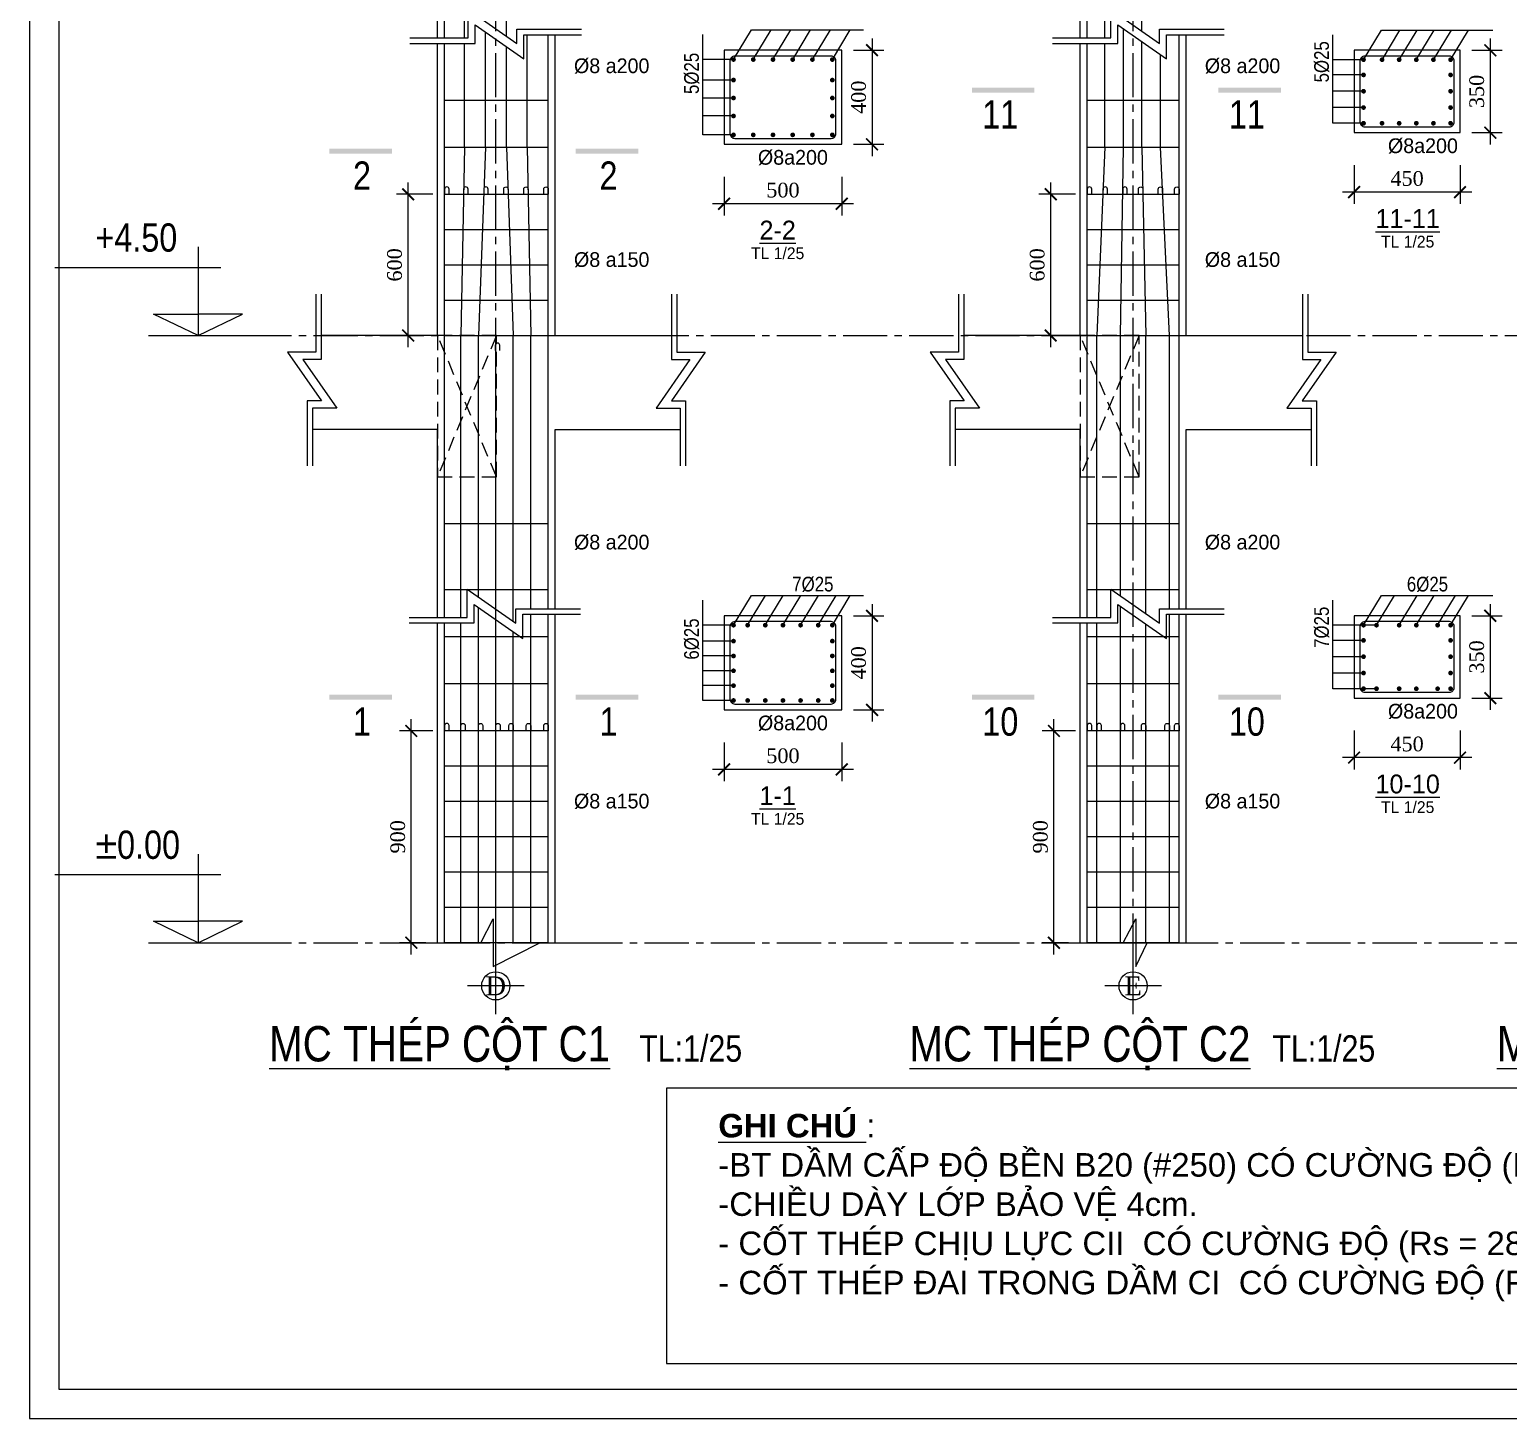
# Model space of a CAD drawing. Extents: x 394 to 12570, y -4198 to 1567.
# Drawn here: x 4680.1 to 4931.5, y -2086.6 to -1850.5 of the extents above; entities that cross this region are included whole.
import ezdxf
from ezdxf.enums import TextEntityAlignment as Align

# ---------------------------------------------------------------- set-up
doc = ezdxf.new("R2010")
doc.units = 0
doc.header["$MEASUREMENT"] = 0
doc.linetypes.add('CENTER2', pattern=[1.125, 0.75, -0.125, 0.125, -0.125])
doc.linetypes.add('HIDDEN', pattern=[0.375, 0.25, -0.125])
doc.layers.get('0').update_dxf_attribs({"linetype": 'CONTINUOUS'})
doc.layers.get('DEFPOINTS').update_dxf_attribs({"linetype": 'CONTINUOUS'})
for name, color, linetype in [('cot', 8, 'CONTINUOUS'), ('DAI', 3, 'CONTINUOUS'), ('DIM', 1, 'CONTINUOUS'), ('DUT', 9, 'CENTER2'), ('MOTAAR', 1, 'CONTINUOUS'), ('TEXT', 7, 'CONTINUOUS'), ('THEP', 6, 'CONTINUOUS'), ('TUONG', 7, 'CONTINUOUS')]:
    doc.layers.add(name, color=color, linetype=linetype)
doc.styles.add('DIM-NEW', font='')
doc.styles.add('style1', font='')
doc.styles.add('T1', font='romans.shx')
doc.styles.add('T2', font='')
doc.styles.get('DIM-NEW').set_extended_font_data('VNI-Helve-Condense')
doc.styles.get('style1').set_extended_font_data('VNI-Goudy')
doc.styles.get('T2').set_extended_font_data('VNI-Times')
doc.dimstyles.new('TL25', dxfattribs={"dimtxt": 2.5, "dimasz": 2, "dimexe": 2, "dimexo": 2, "dimgap": 1, "dimtad": 1, "dimdec": 0, "dimlfac": 25, "dimzin": 0, "dimdsep": 46, "dimtxsty": 'T2', "dimblk": 'ARCHTICK', "dimcen": 2.5, "dimdle": 2, "dimclrd": 1, "dimclre": 1, "dimclrt": 2, "dimadec": 0, "dimazin": 0, "dimtfac": 1, "dimtdec": 0, "dimtix": 1, "dimtofl": 0, "dimtmove": 0, "dimatfit": 0, "dimldrblk": 'ARCHTICK', "dimfxl": 1, "dimtolj": 1, "dimtzin": 0, "dimlwd": -1, "dimlwe": -1, "dimarcsym": 0})

# ---------------------------------------------------------------- blocks, each defined once
blk = doc.blocks.new('truc2')
at = {"layer": 'MOTAAR'}
for p, q in [((0, -15), (0, 0)), ((7.5, -7.5), (-7.5, -7.5))]:
    blk.add_line(p, q, dxfattribs=at)
blk.add_lwpolyline([(0, -3.5), (0, -1.84)], dxfattribs=at)
blk.add_circle((0, -7.5), 3.75, dxfattribs=at)
at = {"layer": 'TEXT', "style": 'T2'}
blk.add_attdef('1', text='', height=5, dxfattribs=at).set_placement((0, -7.5), align=Align.MIDDLE_CENTER)
blk = doc.blocks.new('_ARCHTICK')
at = {"color": 0, "linetype": 'ByBlock', "const_width": 0.15}
blk.add_lwpolyline([(-0.5, -0.5), (0.5, 0.5)], dxfattribs=at)
blk = doc.blocks.new('*D175')
at = {"layer": 'cot', "color": 1, "transparency": 16777216}
for p, q in [((4928.44, -1852), (4928.44, -1870)), ((4925.29, -1854), (4930.44, -1854)), ((4925.29, -1868), (4930.44, -1868))]:
    blk.add_line(p, q, dxfattribs=at)
at = {"layer": 'DEFPOINTS', "color": 0, "transparency": 16777216}
for p in [(4923.29, -1854), (4923.29, -1868), (4928.44, -1868)]:
    blk.add_point(p, dxfattribs=at)
at = {"layer": 'cot', "color": 1, "transparency": 16777216, "xscale": 2, "yscale": 2, "zscale": 2}
for p, rotation in [((4928.44, -1854), 90), ((4928.44, -1868), 270)]:
    blk.add_blockref('_ARCHTICK', p, dxfattribs=dict(at, rotation=rotation))
at = {"layer": 'cot', "color": 2, "lineweight": -2, "transparency": 16777216, "insert": (4926.14, -1861), "char_height": 2.5, "attachment_point": 5, "rotation": 90, "style": 'T2'}
blk.add_mtext('\\A1;350', dxfattribs=at)
blk = doc.blocks.new('*D174')
at = {"layer": 'cot', "color": 1, "transparency": 16777216}
for p, q in [((4905.29, -1873.53), (4905.29, -1880.11)), ((4923.29, -1873.53), (4923.29, -1880.11)), ((4925.29, -1878.11), (4903.29, -1878.11))]:
    blk.add_line(p, q, dxfattribs=at)
at = {"layer": 'DEFPOINTS', "color": 0, "transparency": 16777216}
for p in [(4905.29, -1871.53), (4923.29, -1871.53), (4905.29, -1878.11)]:
    blk.add_point(p, dxfattribs=at)
at = {"layer": 'cot', "color": 1, "transparency": 16777216, "xscale": 2, "yscale": 2, "zscale": 2, "rotation": 180}
blk.add_blockref('_ARCHTICK', (4905.29, -1878.11), dxfattribs=at)
at = {"layer": 'cot', "color": 1, "transparency": 16777216, "xscale": 2, "yscale": 2, "zscale": 2}
blk.add_blockref('_ARCHTICK', (4923.29, -1878.11), dxfattribs=at)
at = {"layer": 'cot', "color": 2, "lineweight": -2, "transparency": 16777216, "insert": (4914.29, -1875.81), "char_height": 2.5, "attachment_point": 5, "style": 'T2'}
blk.add_mtext('\\A1;450', dxfattribs=at)
blk = doc.blocks.new('*D173')
at = {"layer": 'cot', "color": 1, "transparency": 16777216}
for p, q in [((4928.44, -1948.12), (4928.44, -1966.12)), ((4925.29, -1950.12), (4930.44, -1950.12)), ((4925.29, -1964.12), (4930.44, -1964.12))]:
    blk.add_line(p, q, dxfattribs=at)
at = {"layer": 'DEFPOINTS', "color": 0, "transparency": 16777216}
for p in [(4923.29, -1950.12), (4923.29, -1964.12), (4928.44, -1964.12)]:
    blk.add_point(p, dxfattribs=at)
at = {"layer": 'cot', "color": 1, "transparency": 16777216, "xscale": 2, "yscale": 2, "zscale": 2}
for p, rotation in [((4928.44, -1950.12), 90), ((4928.44, -1964.12), 270)]:
    blk.add_blockref('_ARCHTICK', p, dxfattribs=dict(at, rotation=rotation))
at = {"layer": 'cot', "color": 2, "lineweight": -2, "transparency": 16777216, "insert": (4926.14, -1957.12), "char_height": 2.5, "attachment_point": 5, "rotation": 90, "style": 'T2'}
blk.add_mtext('\\A1;350', dxfattribs=at)
blk = doc.blocks.new('*D172')
at = {"layer": 'cot', "color": 1, "transparency": 16777216}
for p, q in [((4905.29, -1969.64), (4905.29, -1976.23)), ((4923.29, -1969.64), (4923.29, -1976.23)), ((4925.29, -1974.23), (4903.29, -1974.23))]:
    blk.add_line(p, q, dxfattribs=at)
at = {"layer": 'DEFPOINTS', "color": 0, "transparency": 16777216}
for p in [(4905.29, -1967.64), (4923.29, -1967.64), (4905.29, -1974.23)]:
    blk.add_point(p, dxfattribs=at)
at = {"layer": 'cot', "color": 1, "transparency": 16777216, "xscale": 2, "yscale": 2, "zscale": 2, "rotation": 180}
blk.add_blockref('_ARCHTICK', (4905.29, -1974.23), dxfattribs=at)
at = {"layer": 'cot', "color": 1, "transparency": 16777216, "xscale": 2, "yscale": 2, "zscale": 2}
blk.add_blockref('_ARCHTICK', (4923.29, -1974.23), dxfattribs=at)
at = {"layer": 'cot', "color": 2, "lineweight": -2, "transparency": 16777216, "insert": (4914.29, -1971.93), "char_height": 2.5, "attachment_point": 5, "style": 'T2'}
blk.add_mtext('\\A1;450', dxfattribs=at)
blk = doc.blocks.new('*D157')
at = {"layer": 'cot', "color": 1, "transparency": 16777216}
for p, q in [((4823.34, -1851.98), (4823.34, -1871.98)), ((4820.2, -1853.98), (4825.34, -1853.98)), ((4820.2, -1869.98), (4825.34, -1869.98))]:
    blk.add_line(p, q, dxfattribs=at)
at = {"layer": 'DEFPOINTS', "color": 0, "transparency": 16777216}
for p in [(4818.2, -1853.98), (4818.2, -1869.98), (4823.34, -1869.98)]:
    blk.add_point(p, dxfattribs=at)
at = {"layer": 'cot', "color": 1, "transparency": 16777216, "xscale": 2, "yscale": 2, "zscale": 2}
for p, rotation in [((4823.34, -1853.98), 90), ((4823.34, -1869.98), 270)]:
    blk.add_blockref('_ARCHTICK', p, dxfattribs=dict(at, rotation=rotation))
at = {"layer": 'cot', "color": 2, "lineweight": -2, "transparency": 16777216, "insert": (4821.07, -1861.98), "char_height": 2.5, "attachment_point": 5, "rotation": 90, "style": 'T2'}
blk.add_mtext('\\A1;400', dxfattribs=at)
blk = doc.blocks.new('*D156')
at = {"layer": 'cot', "color": 1, "transparency": 16777216}
for p, q in [((4798.2, -1875.5), (4798.2, -1882.08)), ((4818.2, -1875.5), (4818.2, -1882.08)), ((4820.2, -1880.08), (4796.2, -1880.08))]:
    blk.add_line(p, q, dxfattribs=at)
at = {"layer": 'DEFPOINTS', "color": 0, "transparency": 16777216}
for p in [(4798.2, -1873.5), (4818.2, -1873.5), (4798.2, -1880.08)]:
    blk.add_point(p, dxfattribs=at)
at = {"layer": 'cot', "color": 1, "transparency": 16777216, "xscale": 2, "yscale": 2, "zscale": 2, "rotation": 180}
blk.add_blockref('_ARCHTICK', (4798.2, -1880.08), dxfattribs=at)
at = {"layer": 'cot', "color": 1, "transparency": 16777216, "xscale": 2, "yscale": 2, "zscale": 2}
blk.add_blockref('_ARCHTICK', (4818.2, -1880.08), dxfattribs=at)
at = {"layer": 'cot', "color": 2, "lineweight": -2, "transparency": 16777216, "insert": (4808.2, -1877.78), "char_height": 2.5, "attachment_point": 5, "style": 'T2'}
blk.add_mtext('\\A1;500', dxfattribs=at)
blk = doc.blocks.new('*D155')
at = {"layer": 'cot', "color": 1, "transparency": 16777216}
for p, q in [((4798.2, -1971.64), (4798.2, -1978.23)), ((4818.2, -1971.64), (4818.2, -1978.23)), ((4820.2, -1976.23), (4796.2, -1976.23))]:
    blk.add_line(p, q, dxfattribs=at)
at = {"layer": 'DEFPOINTS', "color": 0, "transparency": 16777216}
for p in [(4798.2, -1969.64), (4818.2, -1969.64), (4798.2, -1976.23)]:
    blk.add_point(p, dxfattribs=at)
at = {"layer": 'cot', "color": 1, "transparency": 16777216, "xscale": 2, "yscale": 2, "zscale": 2, "rotation": 180}
blk.add_blockref('_ARCHTICK', (4798.2, -1976.23), dxfattribs=at)
at = {"layer": 'cot', "color": 1, "transparency": 16777216, "xscale": 2, "yscale": 2, "zscale": 2}
blk.add_blockref('_ARCHTICK', (4818.2, -1976.23), dxfattribs=at)
at = {"layer": 'cot', "color": 2, "lineweight": -2, "transparency": 16777216, "insert": (4808.2, -1973.93), "char_height": 2.5, "attachment_point": 5, "style": 'T2'}
blk.add_mtext('\\A1;500', dxfattribs=at)
blk = doc.blocks.new('*D154')
at = {"layer": 'cot', "color": 1, "transparency": 16777216}
for p, q in [((4823.34, -1948.12), (4823.34, -1968.12)), ((4820.2, -1950.12), (4825.34, -1950.12)), ((4820.2, -1966.12), (4825.34, -1966.12))]:
    blk.add_line(p, q, dxfattribs=at)
at = {"layer": 'DEFPOINTS', "color": 0, "transparency": 16777216}
for p in [(4818.2, -1950.12), (4818.2, -1966.12), (4823.34, -1966.12)]:
    blk.add_point(p, dxfattribs=at)
at = {"layer": 'cot', "color": 1, "transparency": 16777216, "xscale": 2, "yscale": 2, "zscale": 2}
for p, rotation in [((4823.34, -1950.12), 90), ((4823.34, -1966.12), 270)]:
    blk.add_blockref('_ARCHTICK', p, dxfattribs=dict(at, rotation=rotation))
at = {"layer": 'cot', "color": 2, "lineweight": -2, "transparency": 16777216, "insert": (4821.07, -1958.12), "char_height": 2.5, "attachment_point": 5, "rotation": 90, "style": 'T2'}
blk.add_mtext('\\A1;400', dxfattribs=at)
blk = doc.blocks.new('*D153')
at = {"layer": 'DEFPOINTS', "color": 0, "transparency": 16777216}
for p in [(4745.03, -1969.69), (4750.7, -1969.69), (4749.5, -2005.69)]:
    blk.add_point(p, dxfattribs=at)
at = {"layer": 'TUONG', "color": 1, "transparency": 16777216}
for p, q in [((4745.03, -2007.69), (4745.03, -1967.69)), ((4748.7, -1969.69), (4743.03, -1969.69)), ((4747.5, -2005.69), (4743.03, -2005.69))]:
    blk.add_line(p, q, dxfattribs=at)
at = {"layer": 'TUONG', "color": 1, "transparency": 16777216, "xscale": 2, "yscale": 2, "zscale": 2}
for p, rotation in [((4745.03, -1969.69), 90), ((4745.03, -2005.69), 270)]:
    blk.add_blockref('_ARCHTICK', p, dxfattribs=dict(at, rotation=rotation))
at = {"layer": 'TUONG', "color": 2, "transparency": 16777216, "insert": (4742.73, -1987.69), "char_height": 2.5, "attachment_point": 5, "rotation": 90, "style": 'T2'}
blk.add_mtext('\\A1;900', dxfattribs=at)
blk = doc.blocks.new('*D152')
at = {"layer": 'DEFPOINTS', "color": 0, "transparency": 16777216}
for p in [(4744.49, -1878.48), (4750.7, -1878.48), (4749.5, -1902.48)]:
    blk.add_point(p, dxfattribs=at)
at = {"layer": 'TUONG', "color": 1, "transparency": 16777216}
for p, q in [((4744.49, -1904.48), (4744.49, -1876.48)), ((4748.7, -1878.48), (4742.49, -1878.48)), ((4747.5, -1902.48), (4742.49, -1902.48))]:
    blk.add_line(p, q, dxfattribs=at)
at = {"layer": 'TUONG', "color": 1, "transparency": 16777216, "xscale": 2, "yscale": 2, "zscale": 2}
for p, rotation in [((4744.49, -1878.48), 90), ((4744.49, -1902.48), 270)]:
    blk.add_blockref('_ARCHTICK', p, dxfattribs=dict(at, rotation=rotation))
at = {"layer": 'TUONG', "color": 2, "transparency": 16777216, "insert": (4742.19, -1890.48), "char_height": 2.5, "attachment_point": 5, "rotation": 90, "style": 'T2'}
blk.add_mtext('\\A1;600', dxfattribs=at)
blk = doc.blocks.new('*D135')
at = {"layer": 'DEFPOINTS', "color": 0, "transparency": 16777216}
for p in [(4853.72, -1878.48), (4859.93, -1878.48), (4858.73, -1902.48)]:
    blk.add_point(p, dxfattribs=at)
at = {"layer": 'TUONG', "color": 1, "transparency": 16777216}
for p, q in [((4853.72, -1904.48), (4853.72, -1876.48)), ((4857.93, -1878.48), (4851.72, -1878.48)), ((4856.73, -1902.48), (4851.72, -1902.48))]:
    blk.add_line(p, q, dxfattribs=at)
at = {"layer": 'TUONG', "color": 1, "transparency": 16777216, "xscale": 2, "yscale": 2, "zscale": 2}
for p, rotation in [((4853.72, -1878.48), 90), ((4853.72, -1902.48), 270)]:
    blk.add_blockref('_ARCHTICK', p, dxfattribs=dict(at, rotation=rotation))
at = {"layer": 'TUONG', "color": 2, "transparency": 16777216, "insert": (4851.43, -1890.48), "char_height": 2.5, "attachment_point": 5, "rotation": 90, "style": 'T2'}
blk.add_mtext('\\A1;600', dxfattribs=at)
blk = doc.blocks.new('*D134')
at = {"layer": 'DEFPOINTS', "color": 0, "transparency": 16777216}
for p in [(4854.26, -1969.69), (4859.93, -1969.69), (4858.73, -2005.69)]:
    blk.add_point(p, dxfattribs=at)
at = {"layer": 'TUONG', "color": 1, "transparency": 16777216}
for p, q in [((4854.26, -2007.69), (4854.26, -1967.69)), ((4857.93, -1969.69), (4852.26, -1969.69)), ((4856.73, -2005.69), (4852.26, -2005.69))]:
    blk.add_line(p, q, dxfattribs=at)
at = {"layer": 'TUONG', "color": 1, "transparency": 16777216, "xscale": 2, "yscale": 2, "zscale": 2}
for p, rotation in [((4854.26, -1969.69), 90), ((4854.26, -2005.69), 270)]:
    blk.add_blockref('_ARCHTICK', p, dxfattribs=dict(at, rotation=rotation))
at = {"layer": 'TUONG', "color": 2, "transparency": 16777216, "insert": (4851.97, -1987.69), "char_height": 2.5, "attachment_point": 5, "rotation": 90, "style": 'T2'}
blk.add_mtext('\\A1;900', dxfattribs=at)

msp = doc.modelspace()

# ---------------------------------------------------------------- linework, layer by layer
at = {"layer": 'cot', "lineweight": -2, "ltscale": 10}
for p, q in [((4794.593, -1868.375), (4794.593, -1851.341)), ((4799.797, -1855.575), (4802.84, -1850.529)), ((4802.84, -1850.529), (4821.874, -1850.529)), ((4803.151, -1855.575), (4806.194, -1850.529)), ((4806.505, -1855.575), (4809.549, -1850.529)), ((4809.86, -1855.575), (4812.903, -1850.529)), ((4813.214, -1855.575), (4816.258, -1850.529)), ((4816.597, -1855.575), (4819.64, -1850.529)), ((4901.684, -1866.403), (4901.684, -1851.369)), ((4906.888, -1855.603), (4909.931, -1850.557)), ((4909.931, -1850.557), (4928.856, -1850.557)), ((4910.035, -1855.603), (4913.078, -1850.557)), ((4912.948, -1855.603), (4915.992, -1850.557)), ((4915.861, -1855.603), (4918.905, -1850.557)), ((4918.775, -1855.603), (4921.818, -1850.557)), ((4921.688, -1855.603), (4924.731, -1850.557)), ((4799.797, -1855.575), (4794.593, -1855.575)), ((4906.888, -1855.603), (4901.684, -1855.603)), ((4799.797, -1859.059), (4794.593, -1859.059)), ((4906.888, -1858.187), (4901.684, -1858.187)), ((4799.797, -1862.115), (4794.593, -1862.115)), ((4906.888, -1860.962), (4901.684, -1860.962)), ((4799.797, -1865.17), (4794.593, -1865.17)), ((4906.888, -1863.737), (4901.684, -1863.737)), ((4906.888, -1866.403), (4901.684, -1866.403)), ((4799.797, -1868.375), (4794.593, -1868.375)), ((4794.593, -1964.52), (4794.593, -1947.486)), ((4799.797, -1951.72), (4802.84, -1946.674)), ((4802.2, -1951.72), (4805.243, -1946.674)), ((4802.84, -1946.674), (4821.874, -1946.674)), ((4805.198, -1951.72), (4808.241, -1946.674)), ((4808.197, -1951.72), (4811.24, -1946.674)), ((4811.195, -1951.72), (4814.239, -1946.674)), ((4814.194, -1951.72), (4817.237, -1946.674)), ((4816.597, -1951.72), (4819.64, -1946.674)), ((4901.684, -1962.52), (4901.684, -1947.486)), ((4906.888, -1951.72), (4909.931, -1946.674)), ((4909.094, -1951.72), (4912.137, -1946.674)), ((4909.931, -1946.674), (4928.856, -1946.674)), ((4912.948, -1951.72), (4915.992, -1946.674)), ((4915.861, -1951.72), (4918.905, -1946.674)), ((4919.482, -1951.72), (4922.525, -1946.674)), ((4921.688, -1951.72), (4924.731, -1946.674)), ((4799.797, -1951.72), (4794.593, -1951.72)), ((4909.094, -1951.72), (4901.684, -1951.72)), ((4799.797, -1954.43), (4794.593, -1954.43)), ((4906.888, -1954.304), (4901.684, -1954.304)), ((4799.797, -1956.952), (4794.593, -1956.952)), ((4906.888, -1957.079), (4901.684, -1957.079)), ((4799.797, -1959.475), (4794.593, -1959.475)), ((4906.888, -1959.854), (4901.684, -1959.854)), ((4799.797, -1961.998), (4794.593, -1961.998)), ((4909.094, -1962.52), (4901.684, -1962.52)), ((4799.797, -1964.52), (4794.593, -1964.52))]:
    msp.add_line(p, q, dxfattribs=at)
at = {"layer": 'DAI'}
for p, q in [((4750.696, -1862.482), (4768.296, -1862.482)), ((4859.929, -1862.482), (4875.529, -1862.482)), ((4750.696, -1870.482), (4768.296, -1870.482)), ((4859.929, -1870.482), (4875.529, -1870.482)), ((4750.696, -1878.482), (4768.296, -1878.482)), ((4859.929, -1878.482), (4875.529, -1878.482)), ((4750.696, -1884.482), (4768.296, -1884.482)), ((4859.929, -1884.482), (4875.529, -1884.482)), ((4750.696, -1890.482), (4768.296, -1890.482)), ((4859.929, -1890.482), (4875.529, -1890.482)), ((4750.696, -1896.482), (4768.296, -1896.482)), ((4859.929, -1896.482), (4875.529, -1896.482)), ((4750.696, -1902.482), (4768.296, -1902.482)), ((4859.929, -1902.482), (4875.529, -1902.482)), ((4768.296, -1934.482), (4750.696, -1934.482)), ((4875.529, -1934.482), (4859.929, -1934.482)), ((4768.296, -1945.689), (4750.696, -1945.689)), ((4875.529, -1945.689), (4859.929, -1945.689)), ((4768.296, -1953.689), (4750.696, -1953.689)), ((4875.529, -1953.689), (4859.929, -1953.689)), ((4768.296, -1961.689), (4750.696, -1961.689)), ((4875.529, -1961.689), (4859.929, -1961.689)), ((4768.296, -1969.689), (4750.696, -1969.689)), ((4875.529, -1969.689), (4859.929, -1969.689)), ((4768.296, -1975.689), (4750.696, -1975.689)), ((4875.529, -1975.689), (4859.929, -1975.689)), ((4768.296, -1981.689), (4750.696, -1981.689)), ((4875.529, -1981.689), (4859.929, -1981.689)), ((4768.296, -1987.689), (4750.696, -1987.689)), ((4875.529, -1987.689), (4859.929, -1987.689)), ((4768.296, -1993.689), (4750.696, -1993.689)), ((4875.529, -1993.689), (4859.929, -1993.689)), ((4768.296, -1999.689), (4750.696, -1999.689)), ((4875.529, -1999.689), (4859.929, -1999.689)), ((4768.296, -2005.689), (4750.696, -2005.689)), ((4875.529, -2005.689), (4859.929, -2005.689))]:
    msp.add_line(p, q, dxfattribs=at)
for points in [[(4816.397, -1868.975, 0.4142136), (4817.197, -1868.175), (4817.197, -1855.775, 0.4142136), (4816.397, -1854.975), (4799.997, -1854.975, 0.4142136), (4799.197, -1855.775), (4799.197, -1868.175, 0.4142136), (4799.997, -1868.975)], [(4921.488, -1867.003, 0.4142136), (4922.288, -1866.203), (4922.288, -1855.803, 0.4142136), (4921.488, -1855.003), (4907.088, -1855.003, 0.4142136), (4906.288, -1855.803), (4906.288, -1866.203, 0.4142136), (4907.088, -1867.003)], [(4816.397, -1965.12, 0.4142136), (4817.197, -1964.32), (4817.197, -1951.92, 0.4142136), (4816.397, -1951.12), (4799.997, -1951.12, 0.4142136), (4799.197, -1951.92), (4799.197, -1964.32, 0.4142136), (4799.997, -1965.12)], [(4921.488, -1963.12, 0.4142136), (4922.288, -1962.32), (4922.288, -1951.92, 0.4142136), (4921.488, -1951.12), (4907.088, -1951.12, 0.4142136), (4906.288, -1951.92), (4906.288, -1962.32, 0.4142136), (4907.088, -1963.12)]]:
    msp.add_lwpolyline(points, format="xyb", close=True, dxfattribs=at)
at = {"layer": 'DUT', "linetype": 'CENTER2', "ltscale": 10}
for p, q in [((4759.392, -2008.223), (4759.392, -1251.602)), ((4867.729, -2008.223), (4867.729, -1251.602)), ((4717.178, -1902.482), (5201.385, -1902.482)), ((4717.178, -2005.689), (5201.385, -2005.689))]:
    msp.add_line(p, q, dxfattribs=at)
at = {"layer": 'DUT', "linetype": 'HIDDEN', "ltscale": 10}
for p, q in [((4759.496, -1902.482), (4749.496, -1926.482)), ((4759.496, -1926.482), (4749.496, -1902.482)), ((4868.729, -1926.482), (4858.729, -1902.482)), ((4868.729, -1902.482), (4858.729, -1926.482))]:
    msp.add_line(p, q, dxfattribs=at)
for points in [[(4749.496, -1926.482), (4759.496, -1926.482), (4759.496, -1902.482), (4749.496, -1902.482)], [(4858.729, -1926.482), (4868.729, -1926.482), (4868.729, -1902.482), (4858.729, -1902.482)]]:
    msp.add_lwpolyline(points, close=True, dxfattribs=at)
at = {"layer": 'TEXT', "ltscale": 10}
for points in [[(4850.957, -1861.188), (4850.957, -1860.348), (4840.314, -1861.188), (4840.314, -1860.348)], [(4892.856, -1861.188), (4892.856, -1860.348), (4882.213, -1861.188), (4882.213, -1860.348)], [(4741.725, -1871.585), (4741.725, -1870.745), (4731.081, -1871.585), (4731.081, -1870.745)], [(4783.624, -1871.585), (4783.624, -1870.745), (4772.98, -1871.585), (4772.98, -1870.745)], [(4741.725, -1964.395), (4741.725, -1963.555), (4731.081, -1964.395), (4731.081, -1963.555)], [(4783.624, -1964.395), (4783.624, -1963.555), (4772.98, -1964.395), (4772.98, -1963.555)], [(4850.957, -1964.395), (4850.957, -1963.555), (4840.314, -1964.395), (4840.314, -1963.555)], [(4892.856, -1964.395), (4892.856, -1963.555), (4882.213, -1964.395), (4882.213, -1963.555)]]:
    msp.add_trace(points, dxfattribs=at)
at = {"layer": 'THEP', "ltscale": 10}
for p, q in [((4754.072, -1851.907), (4754.072, -1776.738)), ((4761.189, -1851.62), (4761.189, -1777.302)), ((4862.944, -1851.907), (4862.944, -1811.361)), ((4869.222, -1850.784), (4869.222, -1813.112)), ((4757.63, -1870.482), (4757.63, -1850.906)), ((4764.741, -1870.482), (4764.741, -1851.351)), ((4866.083, -1870.482), (4866.083, -1850.362)), ((4869.222, -1870.482), (4869.222, -1852.551)), ((4754.072, -1870.482), (4754.072, -1852.824)), ((4761.189, -1870.482), (4761.189, -1853.387)), ((4862.944, -1870.482), (4862.944, -1852.824)), ((4872.361, -1870.482), (4872.361, -1854.74)), ((4754.072, -1870.482), (4753.456, -1902.482)), ((4757.63, -1870.482), (4756.424, -1902.482)), ((4761.189, -1870.482), (4762.36, -1902.482)), ((4764.741, -1870.482), (4765.328, -1902.482)), ((4862.944, -1870.482), (4861.575, -1902.482)), ((4865.585, -1902.482), (4866.083, -1870.482)), ((4869.222, -1870.482), (4869.873, -1902.482)), ((4873.883, -1902.482), (4872.361, -1870.482))]:
    msp.add_line(p, q, dxfattribs=at)
msp.add_lwpolyline([(5269.142, -2081.552), (5269.142, -1250.552), (4685.142, -1250.552), (4685.142, -2081.552)], close=True, dxfattribs=at)
for points in [[(4750.696, -1851.907), (4750.696, -1819.361), (4751.696, -1803.361), (4751.696, -1776.738)], [(4859.929, -1851.907), (4859.929, -1819.361), (4860.929, -1803.361), (4860.929, -1776.738)], [(4768.296, -1948.939), (4768.296, -1851.351)], [(4875.529, -1948.939), (4875.529, -1851.351)], [(4750.696, -1950.413), (4750.696, -1852.824)], [(4859.929, -1950.413), (4859.929, -1852.824)], [(4753.456, -1950.413), (4753.456, -1902.482)], [(4756.424, -1946.917), (4756.424, -1902.482)], [(4762.36, -1951.056), (4762.36, -1902.482)], [(4765.328, -1948.939), (4765.328, -1902.482)], [(4861.575, -1950.413), (4861.575, -1902.482)], [(4865.585, -1946.753), (4865.585, -1902.482)], [(4869.873, -1949.744), (4869.873, -1902.482)], [(4873.883, -1948.939), (4873.883, -1902.482)], [(4759.392, -1948.986), (4759.392, -1905.033)], [(4756.424, -2005.689), (4756.424, -1948.684)], [(4765.328, -2005.689), (4765.328, -1949.857)], [(4768.296, -2005.689), (4768.296, -1949.857)], [(4865.585, -2005.689), (4865.585, -1948.52)], [(4873.883, -2005.689), (4873.883, -1949.857)], [(4875.529, -2005.689), (4875.529, -1949.857)], [(4750.696, -2005.689), (4750.696, -1951.33)], [(4753.456, -2005.689), (4753.456, -1951.33)], [(4759.392, -2005.689), (4759.392, -1950.753)], [(4762.36, -2005.689), (4762.36, -1952.823)], [(4859.929, -2005.689), (4859.929, -1951.33)], [(4861.575, -2005.689), (4861.575, -1951.33)], [(4869.873, -2005.689), (4869.873, -1951.511)]]:
    msp.add_lwpolyline(points, dxfattribs=at)
at = {"layer": 'THEP', "const_width": 0.4}
for points in [[(4799.797, -1855.375, -1), (4799.797, -1855.775, -1)], [(4803.151, -1855.375, -1), (4803.151, -1855.775, -1)], [(4806.505, -1855.375, -1), (4806.505, -1855.775, -1)], [(4809.86, -1855.375, -1), (4809.86, -1855.775, -1)], [(4813.214, -1855.375, -1), (4813.214, -1855.775, -1)], [(4816.597, -1855.375, 1), (4816.597, -1855.775, 1)], [(4906.888, -1855.403, -1), (4906.888, -1855.803, -1)], [(4910.035, -1855.403, -1), (4910.035, -1855.803, -1)], [(4912.948, -1855.403, -1), (4912.948, -1855.803, -1)], [(4915.861, -1855.403, -1), (4915.861, -1855.803, -1)], [(4918.775, -1855.403, -1), (4918.775, -1855.803, -1)], [(4921.688, -1855.403, 1), (4921.688, -1855.803, 1)], [(4799.797, -1859.259, 1), (4799.797, -1858.859, 1)], [(4816.597, -1859.259, -1), (4816.597, -1858.859, -1)], [(4906.888, -1858.387, 1), (4906.888, -1857.987, 1)], [(4921.688, -1858.387, -1), (4921.688, -1857.987, -1)], [(4799.797, -1862.315, 1), (4799.797, -1861.915, 1)], [(4816.597, -1862.315, -1), (4816.597, -1861.915, -1)], [(4906.888, -1861.162, 1), (4906.888, -1860.762, 1)], [(4921.688, -1861.162, -1), (4921.688, -1860.762, -1)], [(4799.797, -1865.37, 1), (4799.797, -1864.97, 1)], [(4816.597, -1865.37, -1), (4816.597, -1864.97, -1)], [(4906.888, -1863.937, 1), (4906.888, -1863.537, 1)], [(4921.688, -1863.937, -1), (4921.688, -1863.537, -1)], [(4906.888, -1866.603, 1), (4906.888, -1866.203, 1)], [(4910.035, -1866.603, 1), (4910.035, -1866.203, 1)], [(4912.948, -1866.603, 1), (4912.948, -1866.203, 1)], [(4915.861, -1866.603, 1), (4915.861, -1866.203, 1)], [(4918.775, -1866.603, 1), (4918.775, -1866.203, 1)], [(4921.688, -1866.603, -1), (4921.688, -1866.203, -1)], [(4799.797, -1868.575, 1), (4799.797, -1868.175, 1)], [(4803.151, -1868.575, 1), (4803.151, -1868.175, 1)], [(4806.505, -1868.575, 1), (4806.505, -1868.175, 1)], [(4809.86, -1868.575, 1), (4809.86, -1868.175, 1)], [(4813.214, -1868.575, 1), (4813.214, -1868.175, 1)], [(4816.597, -1868.575, -1), (4816.597, -1868.175, -1)], [(4799.797, -1951.52, -1), (4799.797, -1951.92, -1)], [(4802.2, -1951.52, -1), (4802.2, -1951.92, -1)], [(4805.198, -1951.52, -1), (4805.198, -1951.92, -1)], [(4808.197, -1951.52, 1), (4808.197, -1951.92, 1)], [(4811.195, -1951.52, 1), (4811.195, -1951.92, 1)], [(4814.194, -1951.52, 1), (4814.194, -1951.92, 1)], [(4816.597, -1951.52, 1), (4816.597, -1951.92, 1)], [(4906.888, -1951.52, -1), (4906.888, -1951.92, -1)], [(4909.094, -1951.52, -1), (4909.094, -1951.92, -1)], [(4912.948, -1951.52, -1), (4912.948, -1951.92, -1)], [(4915.861, -1951.52, -1), (4915.861, -1951.92, -1)], [(4919.482, -1951.52, 1), (4919.482, -1951.92, 1)], [(4921.688, -1951.52, 1), (4921.688, -1951.92, 1)], [(4799.797, -1954.63, 1), (4799.797, -1954.23, 1)], [(4816.597, -1954.63, -1), (4816.597, -1954.23, -1)], [(4906.888, -1954.504, 1), (4906.888, -1954.104, 1)], [(4921.688, -1954.504, -1), (4921.688, -1954.104, -1)], [(4799.797, -1957.152, 1), (4799.797, -1956.752, 1)], [(4816.597, -1957.152, -1), (4816.597, -1956.752, -1)], [(4906.888, -1957.279, 1), (4906.888, -1956.879, 1)], [(4921.688, -1957.279, -1), (4921.688, -1956.879, -1)], [(4799.797, -1959.675, 1), (4799.797, -1959.275, 1)], [(4816.597, -1959.675, -1), (4816.597, -1959.275, -1)], [(4906.888, -1960.054, 1), (4906.888, -1959.654, 1)], [(4921.688, -1960.054, -1), (4921.688, -1959.654, -1)], [(4799.797, -1962.198, 1), (4799.797, -1961.798, 1)], [(4816.597, -1962.198, -1), (4816.597, -1961.798, -1)], [(4906.888, -1962.72, 1), (4906.888, -1962.32, 1)], [(4909.094, -1962.72, 1), (4909.094, -1962.32, 1)], [(4912.948, -1962.72, 1), (4912.948, -1962.32, 1)], [(4915.861, -1962.72, 1), (4915.861, -1962.32, 1)], [(4919.482, -1962.72, -1), (4919.482, -1962.32, -1)], [(4921.688, -1962.72, -1), (4921.688, -1962.32, -1)], [(4799.797, -1964.72, 1), (4799.797, -1964.32, 1)], [(4802.2, -1964.72, 1), (4802.2, -1964.32, 1)], [(4805.198, -1964.72, 1), (4805.198, -1964.32, 1)], [(4808.197, -1964.72, -1), (4808.197, -1964.32, -1)], [(4811.195, -1964.72, -1), (4811.195, -1964.32, -1)], [(4814.194, -1964.72, -1), (4814.194, -1964.32, -1)], [(4816.597, -1964.72, -1), (4816.597, -1964.32, -1)]]:
    msp.add_lwpolyline(points, format="xyb", close=True, dxfattribs=at)
at = {"layer": 'THEP', "ltscale": 10}
for points in [[(4751.446, -1878.49), (4751.446, -1877.589, 1), (4750.696, -1877.589), (4750.696, -1878.482)], [(4754.668, -1878.49), (4754.668, -1877.589, 1), (4753.918, -1877.589), (4753.918, -1878.482)], [(4758.079, -1878.49), (4758.079, -1877.589, 1), (4757.329, -1877.589), (4757.329, -1878.482)], [(4760.731, -1878.49), (4760.731, -1877.589, -1), (4761.481, -1877.589), (4761.481, -1878.482)], [(4764.138, -1878.498), (4764.138, -1877.597, -1), (4764.888, -1877.597), (4764.888, -1878.49)], [(4767.546, -1878.49), (4767.546, -1877.589, -1), (4768.296, -1877.589), (4768.296, -1878.482)], [(4860.679, -1878.49), (4860.679, -1877.589, 1), (4859.929, -1877.589), (4859.929, -1878.482)], [(4863.352, -1878.49), (4863.352, -1877.589, 1), (4862.602, -1877.589), (4862.602, -1878.482)], [(4866.708, -1878.49), (4866.708, -1877.589, 1), (4865.958, -1877.589), (4865.958, -1878.482)], [(4868.635, -1878.49), (4868.635, -1877.589, -1), (4869.385, -1877.589), (4869.385, -1878.482)], [(4871.991, -1878.49), (4871.991, -1877.589, -1), (4872.741, -1877.589), (4872.741, -1878.482)], [(4874.779, -1878.49), (4874.779, -1877.589, -1), (4875.529, -1877.589), (4875.529, -1878.482)], [(4760.053, -1905.041), (4760.053, -1904.139, 1), (4759.303, -1904.139), (4759.303, -1905.033)], [(4751.446, -1969.697), (4751.446, -1968.795, 1), (4750.696, -1968.795), (4750.696, -1969.689)], [(4753.456, -1969.697), (4753.456, -1968.795, -1), (4754.206, -1968.795), (4754.206, -1969.689)], [(4756.424, -1969.697), (4756.424, -1968.795, -1), (4757.174, -1968.795), (4757.174, -1969.689)], [(4759.392, -1969.697), (4759.392, -1968.795, -1), (4760.142, -1968.795), (4760.142, -1969.689)], [(4761.61, -1969.697), (4761.61, -1968.795, -1), (4762.36, -1968.795), (4762.36, -1969.689)], [(4764.578, -1969.697), (4764.578, -1968.795, -1), (4765.328, -1968.795), (4765.328, -1969.689)], [(4767.546, -1969.697), (4767.546, -1968.795, -1), (4768.296, -1968.795), (4768.296, -1969.689)], [(4860.679, -1969.697), (4860.679, -1968.795, 1), (4859.929, -1968.795), (4859.929, -1969.689)], [(4862.325, -1969.697), (4862.325, -1968.795, 1), (4861.575, -1968.795), (4861.575, -1969.689)], [(4866.335, -1969.697), (4866.335, -1968.795, 1), (4865.585, -1968.795), (4865.585, -1969.689)], [(4869.123, -1969.697), (4869.123, -1968.795, -1), (4869.873, -1968.795), (4869.873, -1969.689)], [(4873.133, -1969.697), (4873.133, -1968.795, -1), (4873.883, -1968.795), (4873.883, -1969.689)], [(4874.779, -1969.697), (4874.779, -1968.795, -1), (4875.529, -1968.795), (4875.529, -1969.689)]]:
    msp.add_lwpolyline(points, format="xyb", dxfattribs=at)
at = {"layer": 'TUONG'}
for p, q in [((4749.496, -1851.907), (4749.496, -1827.361)), ((4858.729, -1851.907), (4858.729, -1827.361)), ((4769.496, -1902.482), (4769.496, -1851.351)), ((4876.729, -1902.482), (4876.729, -1851.351)), ((4749.496, -1902.482), (4749.496, -1852.824)), ((4858.729, -1902.482), (4858.729, -1852.824)), ((4708.777, -1887.424), (4708.777, -1902.482)), ((4712.631, -1890.97), (4684.441, -1890.97)), ((4708.777, -1902.482), (4701.222, -1898.844)), ((4701.222, -1898.844), (4708.777, -1898.844)), ((4708.777, -1902.482), (4716.331, -1898.844)), ((4716.331, -1898.844), (4708.777, -1898.844)), ((4708.777, -1898.844), (4708.777, -1902.482)), ((4700.375, -1902.482), (4717.178, -1902.482)), ((4749.496, -1902.482), (4729.73, -1902.482)), ((4769.496, -1902.482), (4789.262, -1902.482)), ((4858.729, -1902.482), (4838.963, -1902.482)), ((4876.729, -1902.482), (4896.495, -1902.482)), ((4749.496, -1918.482), (4728.257, -1918.482)), ((4749.496, -1950.413), (4749.496, -1918.482)), ((4769.496, -1948.939), (4769.496, -1918.482)), ((4769.496, -1918.482), (4790.735, -1918.482)), ((4858.729, -1918.482), (4837.49, -1918.482)), ((4858.729, -1950.413), (4858.729, -1918.482)), ((4876.729, -1948.939), (4876.729, -1918.482)), ((4876.729, -1918.482), (4897.968, -1918.482)), ((4769.496, -2005.689), (4769.496, -1949.857)), ((4876.729, -2005.689), (4876.729, -1949.857)), ((4749.496, -2005.689), (4749.496, -1951.33)), ((4858.729, -2005.689), (4858.729, -1951.33)), ((4708.777, -1990.631), (4708.777, -2005.689)), ((4712.631, -1994.177), (4684.441, -1994.177)), ((4701.222, -2002.051), (4708.777, -2002.051)), ((4708.777, -2005.689), (4701.222, -2002.051)), ((4708.777, -2002.051), (4708.777, -2005.689)), ((4716.331, -2002.051), (4708.777, -2002.051)), ((4708.777, -2005.689), (4716.331, -2002.051)), ((4700.375, -2005.689), (4717.178, -2005.689))]:
    msp.add_line(p, q, dxfattribs=at)
for points in [[(5274.142, -2086.552), (5274.142, -1245.552), (4680.142, -1245.552), (4680.142, -2086.552)], [(4788.431, -2077.217), (5006.737, -2077.217), (5006.737, -2030.427), (4788.431, -2030.427)]]:
    msp.add_lwpolyline(points, close=True, dxfattribs=at)
for points in [[(4744.806, -1851.907), (4754.689, -1851.907), (4754.689, -1847.088), (4762.957, -1852.853), (4762.957, -1850.433), (4773.96, -1850.433)], [(4854.039, -1851.907), (4863.922, -1851.907), (4863.922, -1847.088), (4872.19, -1852.853), (4872.19, -1850.433), (4883.193, -1850.433)], [(4744.806, -1852.824), (4755.889, -1852.824), (4755.889, -1849.691), (4764.157, -1855.457), (4764.157, -1851.351), (4773.96, -1851.351)], [(4854.039, -1852.824), (4865.122, -1852.824), (4865.122, -1849.691), (4873.39, -1855.457), (4873.39, -1851.351), (4883.193, -1851.351)], [(4818.197, -1853.975), (4818.197, -1853.975), (4798.197, -1853.975), (4798.197, -1869.975), (4818.197, -1869.975), (4818.197, -1869.975)], [(4818.197, -1869.975), (4818.197, -1853.975)], [(4923.288, -1854.003), (4923.288, -1854.003), (4905.288, -1854.003), (4905.288, -1868.003), (4923.288, -1868.003), (4923.288, -1868.003)], [(4923.288, -1868.003), (4923.288, -1854.003)], [(4728.813, -1895.457), (4728.813, -1905.34), (4723.994, -1905.34), (4729.76, -1913.608), (4727.34, -1913.608), (4727.34, -1924.611)], [(4729.73, -1895.457), (4729.73, -1906.54), (4726.598, -1906.54), (4732.364, -1914.808), (4728.257, -1914.808), (4728.257, -1924.611)], [(4789.262, -1895.457), (4789.262, -1906.54), (4792.395, -1906.54), (4786.629, -1914.808), (4790.735, -1914.808), (4790.735, -1924.611)], [(4790.179, -1895.457), (4790.179, -1905.34), (4794.998, -1905.34), (4789.233, -1913.608), (4791.653, -1913.608), (4791.653, -1924.611)], [(4838.046, -1895.457), (4838.046, -1905.34), (4833.227, -1905.34), (4838.993, -1913.608), (4836.572, -1913.608), (4836.572, -1924.611)], [(4838.963, -1895.457), (4838.963, -1906.54), (4835.831, -1906.54), (4841.596, -1914.808), (4837.49, -1914.808), (4837.49, -1924.611)], [(4896.495, -1895.457), (4896.495, -1906.54), (4899.627, -1906.54), (4893.862, -1914.808), (4897.968, -1914.808), (4897.968, -1924.611)], [(4897.412, -1895.457), (4897.412, -1905.34), (4902.231, -1905.34), (4896.465, -1913.608), (4898.885, -1913.608), (4898.885, -1924.611)], [(4744.644, -1950.413), (4754.527, -1950.413), (4754.527, -1945.594), (4762.795, -1951.36), (4762.795, -1948.939), (4773.798, -1948.939)], [(4854.039, -1950.413), (4863.922, -1950.413), (4863.922, -1945.594), (4872.19, -1951.36), (4872.19, -1948.939), (4883.193, -1948.939)], [(4744.644, -1951.33), (4755.727, -1951.33), (4755.727, -1948.197), (4763.995, -1953.963), (4763.995, -1949.857), (4773.798, -1949.857)], [(4818.197, -1950.12), (4818.197, -1950.12), (4798.197, -1950.12), (4798.197, -1966.12), (4818.197, -1966.12), (4818.197, -1966.12)], [(4818.197, -1966.12), (4818.197, -1950.12)], [(4854.039, -1951.33), (4865.122, -1951.33), (4865.122, -1948.197), (4873.39, -1953.963), (4873.39, -1949.857), (4883.193, -1949.857)], [(4923.288, -1950.12), (4923.288, -1950.12), (4905.288, -1950.12), (4905.288, -1964.12), (4923.288, -1964.12), (4923.288, -1964.12)], [(4923.288, -1964.12), (4923.288, -1950.12)], [(4746.087, -2005.689), (4756.822, -2005.689), (4758.946, -2001.623), (4758.946, -2009.755), (4766.893, -2005.689), (4774.063, -2005.689)], [(4855.32, -2005.689), (4866.054, -2005.689), (4868.179, -2001.623), (4868.179, -2009.755), (4870.126, -2005.689), (4881.296, -2005.689)]]:
    msp.add_lwpolyline(points, dxfattribs=at)
for points in [[(4701.222, -1898.844), (4708.777, -1898.844), (4708.777, -1902.482), (4701.222, -1898.844)], [(4701.222, -2002.051), (4708.777, -2002.051), (4708.777, -2005.689), (4701.222, -2002.051)]]:
    msp.add_solid(points, dxfattribs=at)

# ---------------------------------------------------------------- block references
at = {"layer": 'DIM', "ltscale": 10, "xscale": 0.6400000000000001, "yscale": 0.6400000000000001, "zscale": 0.6400000000000001}
for p, values in [((4759.392, -2008.223), {'1': 'D'}), ((4867.729, -2008.223), {'1': 'E'})]:
    msp.add_blockref('truc2', p, dxfattribs=at).add_auto_attribs(values)

# ---------------------------------------------------------------- texts
at = {"layer": 'TEXT', "style": 'DIM-NEW'}
for s, p in [('5%%25425', (4901, -1859.463)), ('5%%25425', (4793.909, -1861.435)), ('7%%25425', (4901, -1955.58)), ('6%%25425', (4793.909, -1957.58))]:
    e = msp.add_text(s, height=2.5, rotation=90, dxfattribs=at)
    e.set_placement(p)
    e.dxf.unprotected_set("ltscale", 0)
at = {"layer": 'TEXT', "ltscale": 10}
for s, height, style, p in [('%%2548 a200', 2.5, 'style1', (4772.679, -1857.882)), ('%%2548 a200', 2.5, 'style1', (4879.911, -1857.882)), ('11', 4.8, 'DIM-NEW', (4842.098, -1867.299)), ('11', 4.8, 'DIM-NEW', (4883.997, -1867.299)), ('%%2548a200', 2.5, 'style1', (4911.038, -1871.475)), ('%%2548a200', 2.5, 'style1', (4803.947, -1873.447)), ('2', 4.8, 'DIM-NEW', (4735.119, -1877.696)), ('2', 4.8, 'DIM-NEW', (4777.018, -1877.696)), ('%%2548 a150', 2.5, 'style1', (4772.679, -1890.821)), ('%%2548 a150', 2.5, 'style1', (4879.911, -1890.821)), ('%%2548 a200', 2.5, 'style1', (4772.679, -1938.847)), ('%%2548 a200', 2.5, 'style1', (4879.911, -1938.847)), ('1', 4.8, 'DIM-NEW', (4735.119, -1970.506)), ('1', 4.8, 'DIM-NEW', (4777.018, -1970.506)), ('10', 4.8, 'DIM-NEW', (4842.098, -1970.506)), ('10', 4.8, 'DIM-NEW', (4883.997, -1970.506)), ('%%2548a200', 2.5, 'style1', (4911.038, -1967.592)), ('%%2548a200', 2.5, 'style1', (4803.947, -1969.592)), ('%%2548 a150', 2.5, 'style1', (4772.679, -1982.868)), ('%%2548 a150', 2.5, 'style1', (4879.911, -1982.868))]:
    msp.add_text(s, height=height, dxfattribs=dict(at, style=style)).set_placement(p)
at = {"layer": 'TEXT', "style": 'DIM-NEW'}
for s, height, p in [('+4.50', 4.8, (4691.336, -1888.227)), ('%%p0.00', 4.8, (4691.336, -1991.434)), ('%%UMC THEÙP COÄT C1', 6, (4720.843, -2025.863)), ('%%UMC THEÙP COÄT C2', 6, (4829.687, -2025.863)), ('%%UMC THEÙP COÄT C3', 6, (4929.545, -2025.863)), ('TL:1/25', 4.5, (4783.788, -2025.919)), ('TL:1/25', 4.5, (4891.404, -2025.919))]:
    msp.add_text(s, height=height, dxfattribs=at).set_placement(p)
for s, p in [('7%%25425', (4809.78, -1945.99)), ('6%%25425', (4914.254, -1945.99))]:
    e = msp.add_text(s, height=2.5, dxfattribs=at)
    e.set_placement(p)
    e.dxf.unprotected_set("ltscale", 0)
at = {"layer": 'TEXT', "char_height": 3.2, "attachment_point": 5, "line_spacing_factor": 0.85, "style": 'T1'}
for s, insert, width in [('{\\fVNI-Aptima|b0|i0|c0|p2;\\L11-11\\P\\H0.625x;\\lTL 1/25}', (4914.392, -1884.273), 16.42667), ('{\\fVNI-Aptima|b0|i0|c0|p2;\\L2-2\\P\\H0.625x;\\lTL 1/25}', (4807.301, -1886.245), 16.42667), ('{\\fVNI-Aptima|b0|i0|c0|p2;\\L10-10\\P\\H0.625x;\\lTL 1/25}', (4914.392, -1980.39), 20.69333), ('{\\fVNI-Aptima|b0|i0|c0|p2;\\L1-1\\P\\H0.625x;\\lTL 1/25}', (4807.301, -1982.39), 16.42667)]:
    msp.add_mtext(s, dxfattribs=dict(at, insert=insert, width=width))
at = {"layer": 'TEXT', "color": 7, "linetype": 'Continuous', "ltscale": 50, "insert": (4797.217, -2034.788), "char_height": 4, "width": 365.48335, "attachment_point": 1}
msp.add_mtext('{\\fVNI-Helve|b1|i0|c0|p2;\\LGHI CHUÙ\\fVNI-Helve|b0|i0|c0|p2;\\l :\\P-BT DAÀM CAÁP ÑOÄ BEÀN B20 (#250) COÙ CÖÔØNG ÑOÄ (Rb = 11.5 MPa).\\P-CHIEÀU DAØY LÔÙP BAÛO VEÄ 4cm.\\P- COÁT THEÙP CHÒU LÖÏC CII  COÙ CÖÔØNG ÑOÄ (Rs = 280MPa).\\P- COÁT THEÙP ÑAI TRONG DAÀM CI  COÙ CÖÔØNG ÑOÄ (Rs = 225MPa).}', dxfattribs=at)

# ---------------------------------------------------------------- dimensions: what is measured, and where the dimension line sits
at = {"layer": 'cot', "lineweight": -2, "ltscale": 10}
for base, p1, p2, picture, middle in [((4823.345, -1869.975), (4818.197, -1853.975), (4818.197, -1869.975), '*D157', (4821.065, -1861.975)), ((4928.436, -1868.003), (4923.288, -1854.003), (4923.288, -1868.003), '*D175', (4926.136, -1861.003)), ((4823.345, -1966.12), (4818.197, -1950.12), (4818.197, -1966.12), '*D154', (4821.065, -1958.12)), ((4928.436, -1964.12), (4923.288, -1950.12), (4923.288, -1964.12), '*D173', (4926.136, -1957.12))]:
    dim = msp.add_linear_dim(base=base, p1=p1, p2=p2, angle=90, dimstyle='TL25', dxfattribs=at)
    dim.commit()
    dim.dimension.update_dxf_attribs({"geometry": picture, "text_midpoint": middle})
for base, p1, p2, picture, middle in [((4905.288, -1878.113), (4923.288, -1871.526), (4905.288, -1871.526), '*D174', (4914.288, -1875.813)), ((4798.197, -1880.085), (4818.197, -1873.498), (4798.197, -1873.498), '*D156', (4808.197, -1877.785)), ((4905.288, -1974.23), (4923.288, -1967.643), (4905.288, -1967.643), '*D172', (4914.288, -1971.93)), ((4798.197, -1976.23), (4818.197, -1969.643), (4798.197, -1969.643), '*D155', (4808.197, -1973.93))]:
    dim = msp.add_linear_dim(base=base, p1=p1, p2=p2, dimstyle='TL25', dxfattribs=at)
    dim.commit()
    dim.dimension.update_dxf_attribs({"geometry": picture, "text_midpoint": middle})
at = {"layer": 'TUONG'}
for base, p1, p2, picture, middle in [((4744.487, -1878.482), (4749.496, -1902.482), (4750.696, -1878.482), '*D152', (4742.193, -1890.482)), ((4853.72, -1878.482), (4858.729, -1902.482), (4859.929, -1878.482), '*D135', (4851.425, -1890.482)), ((4745.028, -1969.689), (4749.496, -2005.689), (4750.696, -1969.689), '*D153', (4742.733, -1987.689)), ((4854.261, -1969.689), (4858.729, -2005.689), (4859.929, -1969.689), '*D134', (4851.966, -1987.689))]:
    dim = msp.add_linear_dim(base=base, p1=p1, p2=p2, angle=90, dimstyle='TL25', dxfattribs=at)
    dim.commit()
    dim.dimension.update_dxf_attribs({"geometry": picture, "text_midpoint": middle})

doc.saveas('drawing.dxf')
